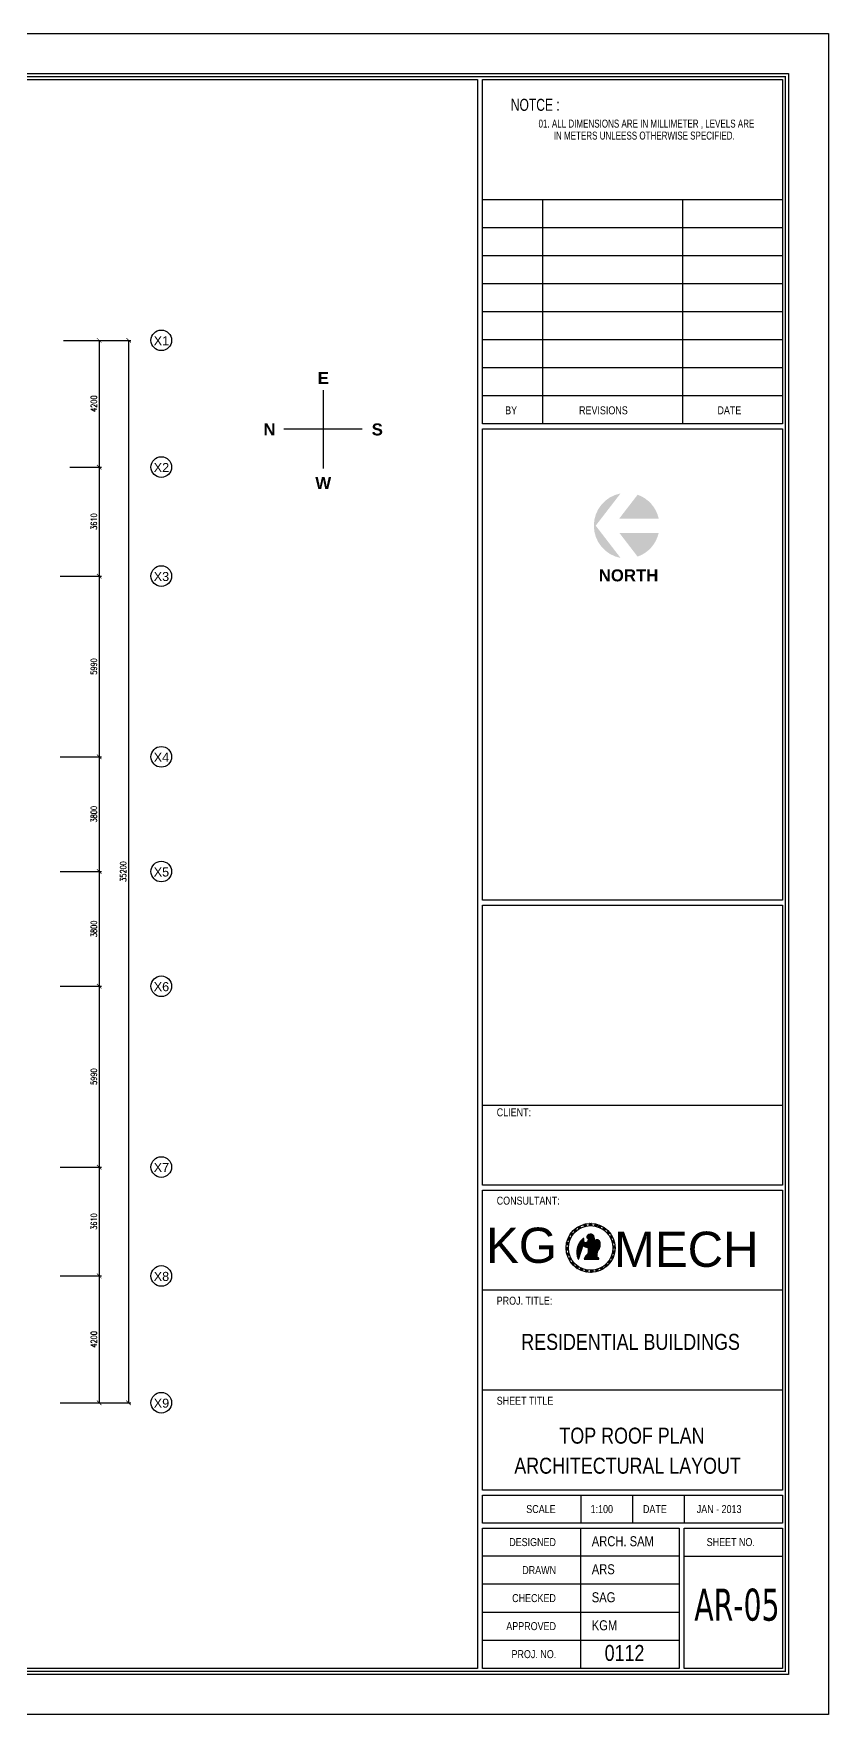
# Model space of a CAD drawing. Header units: millimetres. Extents: x -1288794 to 352264, y -1971533 to -1569871.
# Drawn here: x 325920 to 352264, y -1625558 to -1569871 of the extents above; entities that cross this region are included whole.
import ezdxf
from ezdxf.enums import TextEntityAlignment as Align

# ---------------------------------------------------------------- set-up
doc = ezdxf.new("R2010")
doc.units = ezdxf.units.MM
doc.header["$LTSCALE"] = 500
doc.header["$PDMODE"] = 34
for name, color, linetype in [('A-ANNO-DIMS', 1, 'Continuous'), ('A-ANNO-SYMB', 33, 'Continuous'), ('A-ANNO-TEXT', 8, 'Continuous'), ('LOGO LINE', 7, 'Continuous'), ('LOGO1LINE', 7, 'Continuous'), ('LOGOHATCH02', 8, 'Continuous'), ('TEXT', 4, 'Continuous'), ('TEXTO', 140, 'Continuous')]:
    doc.layers.add(name, color=color, linetype=linetype)
doc.styles.add('ISTILO', font='sanss___.ttf', dxfattribs={"width": 0.8, "height": 400})
doc.styles.add('MKL', font='swisse.ttf')
doc.styles.add('ROMANS', font='romans.shx', dxfattribs={"width": 0.8})
doc.styles.add('SANSSERIF', font='sas_____.pfb')
doc.styles.add('SANSSERIFBOLD', font='sasb____.pfb')
doc.styles.add('STYLUS BT', font='stylu.ttf', dxfattribs={"width": 0.5})
doc.styles.add('TAHOMA', font='tahoma.ttf', dxfattribs={"width": 0.7})
doc.dimstyles.new('100 of DIM2', dxfattribs={"dimscale": 0, "dimtxt": 200, "dimasz": 150, "dimexe": 75, "dimexo": 200, "dimgap": 75, "dimtad": 1, "dimdec": 0, "dimrnd": 5, "dimzin": 0, "dimdsep": 46, "dimtxsty": 'ROMANS', "dimblk": 'ARCHTICK', "dimcen": 100, "dimclrd": 94, "dimclre": 94, "dimclrt": 2, "dimadec": 0, "dimazin": 0, "dimtfac": 1, "dimtdec": 0, "dimtofl": 0, "dimtmove": 2, "dimatfit": 3, "dimldrblk": 'OPEN90', "dimfxl": 75, "dimtolj": 1, "dimtzin": 0, "dimarcsym": 0})

# ---------------------------------------------------------------- blocks, each defined once
blk = doc.blocks.new('_ArchTick')
at = {"color": 0, "linetype": 'ByBlock', "const_width": 0.15}
blk.add_lwpolyline([(-0.5, -0.5), (0.5, 0.5)], dxfattribs=at)
blk = doc.blocks.new('*D159')
at = {"layer": 'A-ANNO-DIMS', "color": 94, "lineweight": -2, "ltscale": 3, "transparency": 16777216}
for p, q in [((326911, -1580033), (329141, -1580033)), ((329066, -1580033), (329066, -1615233)), ((326911, -1615233), (329141, -1615233))]:
    blk.add_line(p, q, dxfattribs=at)
at = {"layer": 'Defpoints', "color": 0, "ltscale": 3, "transparency": 16777216}
for p in [(326711, -1580033), (326711, -1615233), (329066, -1615233)]:
    blk.add_point(p, dxfattribs=at)
at = {"layer": 'A-ANNO-DIMS', "color": 94, "lineweight": -2, "ltscale": 3, "transparency": 16777216, "xscale": 150, "yscale": 150, "zscale": 150}
for p, rotation in [((329066, -1580033), 90), ((329066, -1615233), 270)]:
    blk.add_blockref('_ArchTick', p, dxfattribs=dict(at, rotation=rotation))
at = {"layer": 'A-ANNO-DIMS', "color": 2, "ltscale": 3, "transparency": 16777216, "insert": (328891, -1597633), "char_height": 200, "attachment_point": 5, "rotation": 90, "style": 'ROMANS'}
blk.add_mtext('\\A1;35200', dxfattribs=at)
blk = doc.blocks.new('_Open90')
at = {"color": 0, "linetype": 'ByBlock', "lineweight": -2}
for p, q in [((0, 0), (-1, 0)), ((-0.5, 0.5), (0, 0)), ((0, 0), (-0.5, -0.5))]:
    blk.add_line(p, q, dxfattribs=at)
blk = doc.blocks.new('*D160')
at = {"layer": 'A-ANNO-DIMS', "color": 94, "lineweight": -2, "ltscale": 3, "transparency": 16777216}
for p, q in [((327116, -1580033), (328168, -1580033)), ((328093, -1580033), (328093, -1584233)), ((327116, -1584233), (328168, -1584233))]:
    blk.add_line(p, q, dxfattribs=at)
at = {"layer": 'Defpoints', "color": 0, "ltscale": 3, "transparency": 16777216}
for p in [(326916, -1580033), (326916, -1584233), (328093, -1584233)]:
    blk.add_point(p, dxfattribs=at)
at = {"layer": 'A-ANNO-DIMS', "color": 94, "lineweight": -2, "ltscale": 3, "transparency": 16777216, "xscale": 150, "yscale": 150, "zscale": 150}
for p, rotation in [((328093, -1580033), 90), ((328093, -1584233), 270)]:
    blk.add_blockref('_ArchTick', p, dxfattribs=dict(at, rotation=rotation))
at = {"layer": 'A-ANNO-DIMS', "color": 2, "ltscale": 3, "transparency": 16777216, "insert": (327918, -1582133), "char_height": 200, "attachment_point": 5, "rotation": 90, "style": 'ROMANS'}
blk.add_mtext('\\A1;4200', dxfattribs=at)
blk = doc.blocks.new('*D161')
at = {"layer": 'A-ANNO-DIMS', "color": 94, "lineweight": -2, "ltscale": 3, "transparency": 16777216}
for p, q in [((327116, -1584233), (328168, -1584233)), ((328093, -1584233), (328093, -1587843)), ((326802, -1587843), (328168, -1587843))]:
    blk.add_line(p, q, dxfattribs=at)
at = {"layer": 'Defpoints', "color": 0, "ltscale": 3, "transparency": 16777216}
for p in [(326916, -1584233), (326602, -1587843), (328093, -1587843)]:
    blk.add_point(p, dxfattribs=at)
at = {"layer": 'A-ANNO-DIMS', "color": 94, "lineweight": -2, "ltscale": 3, "transparency": 16777216, "xscale": 150, "yscale": 150, "zscale": 150}
for p, rotation in [((328093, -1584233), 90), ((328093, -1587843), 270)]:
    blk.add_blockref('_ArchTick', p, dxfattribs=dict(at, rotation=rotation))
at = {"layer": 'A-ANNO-DIMS', "color": 2, "ltscale": 3, "transparency": 16777216, "insert": (327918, -1586038), "char_height": 200, "attachment_point": 5, "rotation": 90, "style": 'ROMANS'}
blk.add_mtext('\\A1;3610', dxfattribs=at)
blk = doc.blocks.new('*D162')
at = {"layer": 'A-ANNO-DIMS', "color": 94, "lineweight": -2, "ltscale": 3, "transparency": 16777216}
for p, q in [((326802, -1587843), (328168, -1587843)), ((328093, -1587843), (328093, -1593833)), ((326802, -1593833), (328168, -1593833))]:
    blk.add_line(p, q, dxfattribs=at)
at = {"layer": 'Defpoints', "color": 0, "ltscale": 3, "transparency": 16777216}
for p in [(326602, -1587843), (326602, -1593833), (328093, -1593833)]:
    blk.add_point(p, dxfattribs=at)
at = {"layer": 'A-ANNO-DIMS', "color": 94, "lineweight": -2, "ltscale": 3, "transparency": 16777216, "xscale": 150, "yscale": 150, "zscale": 150}
for p, rotation in [((328093, -1587843), 90), ((328093, -1593833), 270)]:
    blk.add_blockref('_ArchTick', p, dxfattribs=dict(at, rotation=rotation))
at = {"layer": 'A-ANNO-DIMS', "color": 2, "ltscale": 3, "transparency": 16777216, "insert": (327918, -1590838), "char_height": 200, "attachment_point": 5, "rotation": 90, "style": 'ROMANS'}
blk.add_mtext('\\A1;5990', dxfattribs=at)
blk = doc.blocks.new('*D163')
at = {"layer": 'A-ANNO-DIMS', "color": 94, "lineweight": -2, "ltscale": 3, "transparency": 16777216}
for p, q in [((326802, -1593833), (328168, -1593833)), ((328093, -1593833), (328093, -1597633)), ((326802, -1597633), (328168, -1597633))]:
    blk.add_line(p, q, dxfattribs=at)
at = {"layer": 'Defpoints', "color": 0, "ltscale": 3, "transparency": 16777216}
for p in [(326602, -1593833), (326602, -1597633), (328093, -1597633)]:
    blk.add_point(p, dxfattribs=at)
at = {"layer": 'A-ANNO-DIMS', "color": 94, "lineweight": -2, "ltscale": 3, "transparency": 16777216, "xscale": 150, "yscale": 150, "zscale": 150}
for p, rotation in [((328093, -1593833), 90), ((328093, -1597633), 270)]:
    blk.add_blockref('_ArchTick', p, dxfattribs=dict(at, rotation=rotation))
at = {"layer": 'A-ANNO-DIMS', "color": 2, "ltscale": 3, "transparency": 16777216, "insert": (327918, -1595733), "char_height": 200, "attachment_point": 5, "rotation": 90, "style": 'ROMANS'}
blk.add_mtext('\\A1;3800', dxfattribs=at)
blk = doc.blocks.new('*D164')
at = {"layer": 'A-ANNO-DIMS', "color": 94, "lineweight": -2, "ltscale": 3, "transparency": 16777216}
for p, q in [((326802, -1597633), (328168, -1597633)), ((328093, -1597633), (328093, -1601433)), ((326802, -1601433), (328168, -1601433))]:
    blk.add_line(p, q, dxfattribs=at)
at = {"layer": 'Defpoints', "color": 0, "ltscale": 3, "transparency": 16777216}
for p in [(326602, -1597633), (326602, -1601433), (328093, -1601433)]:
    blk.add_point(p, dxfattribs=at)
at = {"layer": 'A-ANNO-DIMS', "color": 94, "lineweight": -2, "ltscale": 3, "transparency": 16777216, "xscale": 150, "yscale": 150, "zscale": 150}
for p, rotation in [((328093, -1597633), 90), ((328093, -1601433), 270)]:
    blk.add_blockref('_ArchTick', p, dxfattribs=dict(at, rotation=rotation))
at = {"layer": 'A-ANNO-DIMS', "color": 2, "ltscale": 3, "transparency": 16777216, "insert": (327918, -1599533), "char_height": 200, "attachment_point": 5, "rotation": 90, "style": 'ROMANS'}
blk.add_mtext('\\A1;3800', dxfattribs=at)
blk = doc.blocks.new('*D165')
at = {"layer": 'A-ANNO-DIMS', "color": 94, "lineweight": -2, "ltscale": 3, "transparency": 16777216}
for p, q in [((326802, -1601433), (328168, -1601433)), ((328093, -1601433), (328093, -1607423)), ((326802, -1607423), (328168, -1607423))]:
    blk.add_line(p, q, dxfattribs=at)
at = {"layer": 'Defpoints', "color": 0, "ltscale": 3, "transparency": 16777216}
for p in [(326602, -1601433), (326602, -1607423), (328093, -1607423)]:
    blk.add_point(p, dxfattribs=at)
at = {"layer": 'A-ANNO-DIMS', "color": 94, "lineweight": -2, "ltscale": 3, "transparency": 16777216, "xscale": 150, "yscale": 150, "zscale": 150}
for p, rotation in [((328093, -1601433), 90), ((328093, -1607423), 270)]:
    blk.add_blockref('_ArchTick', p, dxfattribs=dict(at, rotation=rotation))
at = {"layer": 'A-ANNO-DIMS', "color": 2, "ltscale": 3, "transparency": 16777216, "insert": (327918, -1604428), "char_height": 200, "attachment_point": 5, "rotation": 90, "style": 'ROMANS'}
blk.add_mtext('\\A1;5990', dxfattribs=at)
blk = doc.blocks.new('*D166')
at = {"layer": 'A-ANNO-DIMS', "color": 94, "lineweight": -2, "ltscale": 3, "transparency": 16777216}
for p, q in [((326802, -1607423), (328168, -1607423)), ((328093, -1607423), (328093, -1611033)), ((326802, -1611033), (328168, -1611033))]:
    blk.add_line(p, q, dxfattribs=at)
at = {"layer": 'Defpoints', "color": 0, "ltscale": 3, "transparency": 16777216}
for p in [(326602, -1607423), (326602, -1611033), (328093, -1611033)]:
    blk.add_point(p, dxfattribs=at)
at = {"layer": 'A-ANNO-DIMS', "color": 94, "lineweight": -2, "ltscale": 3, "transparency": 16777216, "xscale": 150, "yscale": 150, "zscale": 150}
for p, rotation in [((328093, -1607423), 90), ((328093, -1611033), 270)]:
    blk.add_blockref('_ArchTick', p, dxfattribs=dict(at, rotation=rotation))
at = {"layer": 'A-ANNO-DIMS', "color": 2, "ltscale": 3, "transparency": 16777216, "insert": (327918, -1609228), "char_height": 200, "attachment_point": 5, "rotation": 90, "style": 'ROMANS'}
blk.add_mtext('\\A1;3610', dxfattribs=at)
blk = doc.blocks.new('*D167')
at = {"layer": 'A-ANNO-DIMS', "color": 94, "lineweight": -2, "ltscale": 3, "transparency": 16777216}
for p, q in [((326802, -1611033), (328168, -1611033)), ((328093, -1611033), (328093, -1615233)), ((326802, -1615233), (328168, -1615233))]:
    blk.add_line(p, q, dxfattribs=at)
at = {"layer": 'Defpoints', "color": 0, "ltscale": 3, "transparency": 16777216}
for p in [(326602, -1611033), (326602, -1615233), (328093, -1615233)]:
    blk.add_point(p, dxfattribs=at)
at = {"layer": 'A-ANNO-DIMS', "color": 94, "lineweight": -2, "ltscale": 3, "transparency": 16777216, "xscale": 150, "yscale": 150, "zscale": 150}
for p, rotation in [((328093, -1611033), 90), ((328093, -1615233), 270)]:
    blk.add_blockref('_ArchTick', p, dxfattribs=dict(at, rotation=rotation))
at = {"layer": 'A-ANNO-DIMS', "color": 2, "ltscale": 3, "transparency": 16777216, "insert": (327918, -1613133), "char_height": 200, "attachment_point": 5, "rotation": 90, "style": 'ROMANS'}
blk.add_mtext('\\A1;4200', dxfattribs=at)

msp = doc.modelspace()

# ---------------------------------------------------------------- hatches: boundary and pattern name
h = msp.add_hatch()
h.set_pattern_fill('ANSI36', color=6, scale=36.666455, angle=167.14286, style=0)
h.set_pattern_definition([(212.14286, (345814.46, -1607556.7464), (-4.352928, -8.148113), [11.458267, -2.291653, 0, -2.291653])])
h.paths.add_polyline_path([(344158.2, -1609323.8, -0.0225273), (344230.1, -1609310.8), (344246.5, -1609382.6, 0.0247745), (344174.5, -1609395.3)])
h = msp.add_hatch()
h.set_pattern_fill('ANSI36', color=6, scale=36.666455, angle=180, style=0)
h.set_pattern_definition([(225, (345215.9296, -1607281.373), (-2.4306655, -8.91244), [11.458267, -2.291653, 0, -2.291653])])
h.paths.add_polyline_path([(344346.3, -1609292.4, -0.0225273), (344419.3, -1609295.7), (344419.3, -1609369.3, 0.0247745), (344346.3, -1609365.7)])
h = msp.add_hatch()
h.set_pattern_fill('ANSI36', color=6, scale=36.666455, angle=-167.14286, style=0)
h.set_pattern_definition([(237.85714, (344572.9697, -1607151.5703), (-0.386519, -9.229861), [11.458267, -2.291653, 0, -2.291653])])
h.paths.add_polyline_path([(344533.6, -1609305.6, -0.0225273), (344604, -1609325.1), (344587.6, -1609396.9, 0.0247745), (344517.3, -1609377.1)])
h = msp.add_hatch()
h.set_pattern_fill('ANSI36', color=6, scale=36.666455, angle=-25.71429, style=0)
h.set_pattern_definition([(19.28571, (342373.541, -1612268.7086), (6.056917, 6.975205), [11.458267, -2.291653, 0, -2.291653])])
h.paths.add_polyline_path([(344733.4, -1609372.7, 0.0225273), (344666.2, -1609344), (344634.2, -1609410.4, -0.0247745), (344701.6, -1609438.8)])
h = msp.add_hatch()
h.set_pattern_fill('ANSI36', color=6, scale=36.666455, angle=77.14286, style=0)
h.set_pattern_definition([(122.14286, (346939.258, -1611579.1843), (-8.148113, 4.352928), [11.458267, -2.291653, 0, -2.291653])])
h.paths.add_polyline_path([(343590.7, -1609922.9, 0.0225273), (343577.7, -1609994.8), (343649.5, -1610011.2, -0.0247745), (343662.2, -1609939.3)])
h = msp.add_hatch()
h.set_pattern_fill('ANSI36', color=6, scale=36.666455, angle=64.28571, style=0)
h.set_pattern_definition([(109.28571, (346546.742, -1612111.3474), (-6.975205, 6.056917), [11.458267, -2.291653, 0, -2.291653])])
h.paths.add_polyline_path([(343650.7, -1609751.5, 0.0225273), (343622, -1609818.7), (343688.4, -1609850.7, -0.0247745), (343716.8, -1609783.3)])
h = msp.add_hatch()
h.set_pattern_fill('ANSI36', color=6, scale=36.666455, angle=51.42857, style=0)
h.set_pattern_definition([(96.42857, (346045.6495, -1612542.825), (-5.452531, 7.4571865), [11.458267, -2.291653, 0, -2.291653])])
h.paths.add_polyline_path([(343747.3, -1609597.7, 0.0225273), (343704.4, -1609656.8), (343762, -1609702.8, -0.0247745), (343804.7, -1609643.5)])
h = msp.add_hatch()
h.set_pattern_fill('ANSI36', color=6, scale=36.666455, angle=38.57143, style=0)
h.set_pattern_definition([(83.57143, (345461.108, -1612851.981), (-3.656445, 8.4835216), [11.458267, -2.291653, 0, -2.291653])])
h.paths.add_polyline_path([(343875.8, -1609469.3, 0.0225273), (343820.8, -1609517.4), (343866.7, -1609575, -0.0247745), (343921.5, -1609526.6)])
h = msp.add_hatch()
h.set_pattern_fill('ANSI31', color=6, scale=36.45, style=0)
h.set_pattern_definition([(45, (343797.912, -1612372.7675), (-3.221755, 3.221755), [])])
h.paths.add_polyline_path([(344304.6, -1610277, 0.1070133), (344169.9, -1610477.1), (344651.4, -1610477.1, 0.3835303), (344658.4, -1610470.8, 0.674478), (344601.7, -1610440.5), (344586.2, -1610396.6, -0.1268388), (344611.8, -1610211.5, 0.2280769), (344698.6, -1609930.5, 0.6975506), (344518.5, -1609870.1, 0.0308659), (344498.6, -1609736.4, 0.880226), (344252.5, -1609767.6), (344274.5, -1609767, -1.0270626), (344161.8, -1609900.3), (344161.8, -1609811.2, 0.3506469), (344143.4, -1609788.2, 0.2389572), (344135.1, -1609790.3, 0.3170491), (343968.8, -1610469, 0.7037758), (343977.7, -1610468.7), (344125.6, -1610014.5, 0.26839), (344293.7, -1610081.5, -0.1721045)])
h = msp.add_hatch()
h.set_pattern_fill('ANSI36', color=6, scale=36.666455, angle=25.71429, style=0)
h.set_pattern_definition([(70.71429, (344822.428, -1613023.313), (-1.677009, 9.0844575), [11.458267, -2.291653, 0, -2.291653])])
h.paths.add_polyline_path([(344029.6, -1609372.7, 0.0225273), (343965.2, -1609407.3), (343997.2, -1609473.7, -0.0247745), (344061.4, -1609438.8)])
h = msp.add_hatch()
h.set_pattern_fill('ANSI36', color=6, scale=36.666455, angle=-38.57143, style=0)
h.set_pattern_definition([(6.42857, (341942.0633, -1611767.6162), (7.4571865, 5.452531), [11.458267, -2.291653, 0, -2.291653])])
h.paths.add_polyline_path([(344887.2, -1609469.3, 0.0225273), (344828, -1609426.4), (344782.1, -1609484, -0.0247745), (344841.4, -1609526.6)])
h = msp.add_hatch()
h.set_pattern_fill('ANSI36', color=6, scale=36.666455, angle=-51.42857, style=0)
h.set_pattern_definition([(353.57143, (341632.907, -1611183.0745), (8.4835216, 3.656445), [11.458267, -2.291653, 0, -2.291653])])
h.paths.add_polyline_path([(345015.6, -1609597.7, 0.0225273), (344967.5, -1609542.7), (344909.9, -1609588.7, -0.0247745), (344958.2, -1609643.5)])
h = msp.add_hatch()
h.set_pattern_fill('ANSI36', color=6, scale=36.666455, angle=-64.28571, style=0)
h.set_pattern_definition([(340.71429, (341461.575, -1610544.395), (9.0844575, 1.677009), [11.458267, -2.291653, 0, -2.291653])])
h.paths.add_polyline_path([(345112.2, -1609751.5, 0.0225273), (345077.6, -1609687.2), (345011.2, -1609719.2, -0.0247745), (345046.1, -1609783.3)])
h = msp.add_hatch()
h.set_pattern_fill('ANSI36', color=6, scale=36.666455, angle=-77.14286, style=0)
h.set_pattern_definition([(327.85714, (341436.6583, -1609883.603), (9.229861, -0.386519), [11.458267, -2.291653, 0, -2.291653])])
h.paths.add_polyline_path([(345172.2, -1609922.9, 0.0225273), (345152.7, -1609852.5), (345080.9, -1609868.9, -0.0247745), (345100.7, -1609939.3)])
h = msp.add_hatch()
h.set_pattern_fill('ANSI36', color=6, scale=36.666455, angle=90, style=0)
h.set_pattern_definition([(135, (347203.5154, -1610973.0206), (-8.9124403, 2.4306655), [11.458267, -2.291653, 0, -2.291653])])
h.paths.add_polyline_path([(343570.4, -1610103.4, 0.0225273), (343573.7, -1610176.4), (343647.3, -1610176.4, -0.0247745), (343643.7, -1610103.4)])
h = msp.add_hatch()
h.set_pattern_fill('ANSI36', color=6, scale=36.666455, angle=102.85714, style=0)
h.set_pattern_definition([(147.85714, (347326.2633, -1610323.252), (-9.229861, 0.386519), [11.458267, -2.291653, 0, -2.291653])])
h.paths.add_polyline_path([(343590.7, -1610283.9, 0.0225273), (343610.2, -1610354.3), (343682, -1610337.9, -0.0247745), (343662.2, -1610267.6)])
h = msp.add_hatch()
h.set_pattern_fill('ANSI36', color=6, scale=36.666455, angle=115.71429, style=0)
h.set_pattern_definition([(160.71429, (347301.3464, -1609662.46), (-9.0844575, -1.677009), [11.458267, -2.291653, 0, -2.291653])])
h.paths.add_polyline_path([(343650.7, -1610455.3, 0.0225273), (343685.3, -1610519.7), (343751.7, -1610487.7, -0.0247745), (343716.8, -1610423.5)])
h = msp.add_hatch()
h.set_pattern_fill('ANSI36', color=6, scale=36.666455, angle=-115.71429, style=0)
h.set_pattern_definition([(289.28571, (342216.1797, -1608095.5076), (6.975205, -6.056917), [11.458267, -2.291653, 0, -2.291653])])
h.paths.add_polyline_path([(345112.2, -1610455.3, 0.0225273), (345140.9, -1610388.2), (345074.5, -1610356.2, -0.0247745), (345046.1, -1610423.5)])
h = msp.add_hatch()
h.set_pattern_fill('ANSI36', color=6, scale=36.666455, angle=-102.85714, style=0)
h.set_pattern_definition([(302.14286, (341823.6636, -1608627.6707), (8.148113, -4.352928), [11.458267, -2.291653, 0, -2.291653])])
h.paths.add_polyline_path([(345172.2, -1610283.9, 0.0225273), (345185.2, -1610212), (345113.4, -1610195.6, -0.0247745), (345100.7, -1610267.6)])
h = msp.add_hatch()
h.set_pattern_fill('ANSI36', color=6, scale=36.666455, angle=-90, style=0)
h.set_pattern_definition([(315, (341559.406, -1609233.8344), (8.9124403, -2.4306655), [11.458267, -2.291653, 0, -2.291653])])
h.paths.add_polyline_path([(345192.5, -1610103.4, 0.0225273), (345189.2, -1610030.5), (345115.6, -1610030.5, -0.0247745), (345119.2, -1610103.4)])
h = msp.add_hatch()
h.set_pattern_fill('ANSI36', color=6, scale=36.666455, angle=128.57143, style=0)
h.set_pattern_definition([(173.57143, (347130.0144, -1609023.7805), (-8.4835216, -3.656445), [11.458267, -2.291653, 0, -2.291653])])
h.paths.add_polyline_path([(343747.3, -1610609.1, 0.0225273), (343795.4, -1610664.1), (343853, -1610618.2, -0.0247745), (343804.7, -1610563.4)])
h = msp.add_hatch()
h.set_pattern_fill('ANSI36', color=6, scale=36.666455, angle=141.42857, style=0)
h.set_pattern_definition([(186.42857, (346820.8583, -1608439.239), (-7.4571865, -5.452531), [11.458267, -2.291653, 0, -2.291653])])
h.paths.add_polyline_path([(343875.8, -1610737.5, 0.0225273), (343934.9, -1610780.5), (343980.8, -1610722.9, -0.0247745), (343921.5, -1610680.2)])
h = msp.add_hatch()
h.set_pattern_fill('ANSI36', color=6, scale=36.666455, angle=154.28571, style=0)
h.set_pattern_definition([(199.28571, (346389.3807, -1607938.1465), (-6.056917, -6.975205), [11.458267, -2.291653, 0, -2.291653])])
h.paths.add_polyline_path([(344029.6, -1610834.2, 0.0225273), (344096.7, -1610862.9), (344128.7, -1610796.5, -0.0247745), (344061.4, -1610768.1)])
h = msp.add_hatch()
h.set_pattern_fill('ANSI36', color=6, scale=36.666455, angle=167.14286, style=0)
h.set_pattern_definition([(212.14286, (345857.2176, -1607545.6304), (-4.352928, -8.148113), [11.458267, -2.291653, 0, -2.291653])])
h.paths.add_polyline_path([(344201, -1610894.2, 0.0225273), (344272.9, -1610907.2), (344289.2, -1610835.4, -0.0247745), (344217.3, -1610822.7)])
h = msp.add_hatch()
h.set_pattern_fill('ANSI36', color=6, scale=36.666455, angle=180, style=0)
h.set_pattern_definition([(225, (345251.054, -1607281.373), (-2.4306655, -8.9124403), [11.458267, -2.291653, 0, -2.291653])])
h.paths.add_polyline_path([(344381.5, -1610914.5, 0.0225273), (344454.4, -1610911.2), (344454.4, -1610837.5, -0.0247745), (344381.5, -1610841.2)])
h = msp.add_hatch()
h.set_pattern_fill('ANSI36', color=6, scale=36.666455, angle=-167.14286, style=0)
h.set_pattern_definition([(237.85714, (344601.285, -1607158.625), (-0.386519, -9.229861), [11.458267, -2.291653, 0, -2.291653])])
h.paths.add_polyline_path([(344561.9, -1610894.2, 0.0225273), (344632.4, -1610874.7), (344616, -1610802.9, -0.0247745), (344545.6, -1610822.7)])
h = msp.add_hatch()
h.set_pattern_fill('ANSI36', color=6, scale=36.666455, angle=-154.28571, style=0)
h.set_pattern_definition([(250.71429, (343940.4935, -1607183.542), (1.677009, -9.0844575), [11.458267, -2.291653, 0, -2.291653])])
h.paths.add_polyline_path([(344733.4, -1610834.2, 0.0225273), (344797.7, -1610799.5), (344765.7, -1610733.2, -0.0247745), (344701.6, -1610768.1)])
h = msp.add_hatch()
h.set_pattern_fill('ANSI36', color=6, scale=36.666455, angle=-141.42857, style=0)
h.set_pattern_definition([(263.57143, (343301.814, -1607354.874), (3.656445, -8.4835216), [11.458267, -2.291653, 0, -2.291653])])
h.paths.add_polyline_path([(344887.2, -1610737.5, 0.0225273), (344942.2, -1610689.5), (344896.2, -1610631.9, -0.0247745), (344841.4, -1610680.2)])
h = msp.add_hatch()
h.set_pattern_fill('ANSI36', color=6, scale=36.666455, angle=-128.57143, style=0)
h.set_pattern_definition([(276.42857, (342717.272, -1607664.03), (5.452531, -7.4571865), [11.458267, -2.291653, 0, -2.291653])])
h.paths.add_polyline_path([(345015.6, -1610609.1, 0.0225273), (345058.5, -1610550), (345000.9, -1610504.1, -0.0247745), (344958.2, -1610563.4)])
at = {"layer": 'LOGOHATCH02'}
h = msp.add_hatch(color=30, dxfattribs=at)
h.paths.add_polyline_path([(345375, -1585104.4, 0.8284598), (345375, -1587242.6), (344551.1, -1586173.5)])
h.paths.add_polyline_path([(345940.6, -1585147.8), (345333.1, -1585936.2), (346639.3, -1585936.2, 0.2581572)])
h.paths.add_polyline_path([(346639.3, -1586410.8), (345333.1, -1586410.8), (345940.6, -1587199.2, 0.2581572)])

# ---------------------------------------------------------------- linework, layer by layer
for p, q in [((335515.3, -1581682.1), (335515.3, -1584277.3)), ((336812.9, -1582979.7), (334217.7, -1582979.7))]:
    msp.add_line(p, q)
at = {"color": 6}
for p, q in [((344174.5, -1609395.3), (344158.2, -1609323.8)), ((344174.5, -1609395.3), (344158.2, -1609323.8)), ((344246.5, -1609382.6), (344230.2, -1609311.1)), ((344346.3, -1609365.7), (344346.3, -1609292.4)), ((344346.3, -1609365.7), (344346.3, -1609292.4)), ((344419.3, -1609369.3), (344419.3, -1609296)), ((344419.3, -1609369.3), (344419.3, -1609296)), ((344517.3, -1609377.1), (344533.6, -1609305.6)), ((344517.3, -1609377.1), (344533.6, -1609305.6)), ((344587.6, -1609396.9), (344604, -1609325.4)), ((344587.6, -1609396.9), (344604, -1609325.4)), ((343662.2, -1609939.3), (343590.7, -1609922.9)), ((343662.2, -1609939.3), (343590.7, -1609922.9)), ((343688.4, -1609850.7), (343622.3, -1609818.8)), ((343688.4, -1609850.7), (343622.3, -1609818.8)), ((343716.8, -1609783.3), (343650.7, -1609751.5)), ((343716.8, -1609783.3), (343650.7, -1609751.5)), ((343762, -1609702.8), (343704.7, -1609657)), ((343762, -1609702.8), (343704.7, -1609657)), ((343804.7, -1609643.5), (343747.3, -1609597.7)), ((343804.7, -1609643.5), (343747.3, -1609597.7)), ((343866.7, -1609575), (343821, -1609517.6)), ((343866.7, -1609575), (343821, -1609517.6)), ((343921.5, -1609526.6), (343875.8, -1609469.3)), ((343921.5, -1609526.6), (343875.8, -1609469.3)), ((343997.2, -1609473.7), (343965.4, -1609407.6)), ((343997.2, -1609473.7), (343965.4, -1609407.6)), ((344061.4, -1609438.8), (344029.6, -1609372.7)), ((344061.4, -1609438.8), (344029.6, -1609372.7)), ((344161.8, -1609900.3), (344161.8, -1609811.2)), ((344252.5, -1609767.6), (344274.5, -1609767)), ((344701.6, -1609438.8), (344733.4, -1609372.7)), ((344701.6, -1609438.8), (344733.4, -1609372.7)), ((344782.1, -1609484), (344827.8, -1609426.6)), ((344782.1, -1609484), (344827.8, -1609426.6)), ((344841.4, -1609526.6), (344887.2, -1609469.3)), ((344841.4, -1609526.6), (344887.2, -1609469.3)), ((344909.9, -1609588.7), (344967.3, -1609542.9)), ((344909.9, -1609588.7), (344967.3, -1609542.9)), ((344958.2, -1609643.5), (345015.6, -1609597.7)), ((344958.2, -1609643.5), (345015.6, -1609597.7)), ((345011.2, -1609719.2), (345077.3, -1609687.3)), ((345011.2, -1609719.2), (345077.3, -1609687.3)), ((345046.1, -1609783.3), (345112.2, -1609751.5)), ((345046.1, -1609783.3), (345112.2, -1609751.5)), ((345080.9, -1609868.9), (345152.4, -1609852.6)), ((345080.9, -1609868.9), (345152.4, -1609852.6)), ((345100.7, -1609939.3), (345172.2, -1609922.9)), ((345100.7, -1609939.3), (345172.2, -1609922.9)), ((343643.7, -1610103.4), (343570.4, -1610103.4)), ((343643.7, -1610103.4), (343570.4, -1610103.4)), ((343647.3, -1610176.4), (343574, -1610176.4)), ((343647.3, -1610176.4), (343574, -1610176.4)), ((343649.5, -1610011.2), (343578, -1609994.9)), ((343649.5, -1610011.2), (343578, -1609994.9)), ((343662.2, -1610267.6), (343590.7, -1610283.9)), ((343662.2, -1610267.6), (343590.7, -1610283.9)), ((343682, -1610337.9), (343610.5, -1610354.2)), ((343682, -1610337.9), (343610.5, -1610354.2)), ((343716.8, -1610423.5), (343650.7, -1610455.3)), ((343716.8, -1610423.5), (343650.7, -1610455.3)), ((344125.6, -1610014.5), (343977.7, -1610468.7)), ((344169.9, -1610477.1), (344651.4, -1610477.1)), ((344586.2, -1610396.6), (344601.7, -1610440.5)), ((345046.1, -1610423.5), (345112.2, -1610455.3)), ((345046.1, -1610423.5), (345112.2, -1610455.3)), ((345074.5, -1610356.2), (345140.6, -1610388)), ((345074.5, -1610356.2), (345140.6, -1610388)), ((345100.7, -1610267.6), (345172.2, -1610283.9)), ((345100.7, -1610267.6), (345172.2, -1610283.9)), ((345113.4, -1610195.6), (345184.9, -1610212)), ((345113.4, -1610195.6), (345184.9, -1610212)), ((345115.6, -1610030.5), (345188.9, -1610030.5)), ((345115.6, -1610030.5), (345188.9, -1610030.5)), ((345119.2, -1610103.4), (345192.5, -1610103.4)), ((345119.2, -1610103.4), (345192.5, -1610103.4)), ((343751.7, -1610487.7), (343685.6, -1610519.5)), ((343751.7, -1610487.7), (343685.6, -1610519.5)), ((343804.7, -1610563.4), (343747.3, -1610609.1)), ((343804.7, -1610563.4), (343747.3, -1610609.1)), ((343853, -1610618.2), (343795.7, -1610663.9)), ((343853, -1610618.2), (343795.7, -1610663.9)), ((343921.5, -1610680.2), (343875.8, -1610737.5)), ((343921.5, -1610680.2), (343875.8, -1610737.5)), ((343980.8, -1610722.9), (343935.1, -1610780.2)), ((343980.8, -1610722.9), (343935.1, -1610780.2)), ((344061.4, -1610768.1), (344029.6, -1610834.2)), ((344061.4, -1610768.1), (344029.6, -1610834.2)), ((344128.7, -1610796.5), (344096.9, -1610862.6)), ((344128.7, -1610796.5), (344096.9, -1610862.6)), ((344217.3, -1610822.7), (344201, -1610894.2)), ((344217.3, -1610822.7), (344201, -1610894.2)), ((344289.2, -1610835.4), (344272.9, -1610906.9)), ((344289.2, -1610835.4), (344272.9, -1610906.9)), ((344381.5, -1610841.2), (344381.5, -1610914.5)), ((344381.5, -1610841.2), (344381.5, -1610914.5)), ((344454.4, -1610837.5), (344454.4, -1610910.9)), ((344454.4, -1610837.5), (344454.4, -1610910.9)), ((344545.6, -1610822.7), (344561.9, -1610894.2)), ((344545.6, -1610822.7), (344561.9, -1610894.2)), ((344616, -1610802.9), (344632.3, -1610874.4)), ((344616, -1610802.9), (344632.3, -1610874.4)), ((344701.6, -1610768.1), (344733.4, -1610834.2)), ((344701.6, -1610768.1), (344733.4, -1610834.2)), ((344765.7, -1610733.2), (344797.5, -1610799.3)), ((344765.7, -1610733.2), (344797.5, -1610799.3)), ((344841.4, -1610680.2), (344887.2, -1610737.5)), ((344841.4, -1610680.2), (344887.2, -1610737.5)), ((344896.2, -1610631.9), (344941.9, -1610689.2)), ((344896.2, -1610631.9), (344941.9, -1610689.2)), ((344958.2, -1610563.4), (345015.6, -1610609.1)), ((344958.2, -1610563.4), (345015.6, -1610609.1)), ((345000.9, -1610504.1), (345058.2, -1610549.8)), ((345000.9, -1610504.1), (345058.2, -1610549.8))]:
    msp.add_line(p, q, dxfattribs=at)
for radius in [811.1, 737.7]:
    msp.add_circle((344381.5, -1610103.4), radius, dxfattribs=at)
for centre, radius, start, end in [((344533.3, -1610247.6), 606.4, 131.04915, 201.41384), ((344141.3, -1609797.4), 9.44, 77.29223, 131.04915), ((344138.2, -1609811.2), 23.6, 0, 77.29223), ((344219.9, -1609835.2), 87.3, 228.24948, 51.30904), ((344377.6, -1609767.8), 125, 8.86708, 179.93696), ((343427.1, -1609964.5), 1095.5, 4.94242, 12.01413), ((344597.4, -1609933.4), 101.2, 1.6654, 141.2563), ((343973.2, -1610467.3), 4.72, 201.41384, 341.96166), ((344267.6, -1609902.7), 180.7, 218.21967, 278.31391), ((344699.5, -1610688.2), 570.1, 133.83872, 158.27138), ((344023.6, -1610194.6), 292.9, 343.66509, 22.72588), ((344957.8, -1610353.7), 374.1, 157.66136, 186.57627), ((344623.9, -1610467.2), 34.7, 353.93332, 129.92852), ((344363.1, -1609980.8), 339.2, 317.14623, 8.5385), ((344651.4, -1610470.1), 7.08, 270, 353.93332)]:
    msp.add_arc(centre, radius, start, end, dxfattribs=at)
at = {"layer": 'A-ANNO-SYMB', "ltscale": 3}
for centre in [(330152.3, -1580032.8), (330152.3, -1584232.8), (330152.3, -1587842.8), (330152.3, -1593832.8), (330152.3, -1597632.8), (330152.3, -1601432.8), (330152.3, -1607422.8), (330152.3, -1611032.8), (330152.3, -1615232.8)]:
    msp.add_circle(centre, 342.2, dxfattribs=at)
at = {"layer": 'LOGO LINE'}
msp.add_line((340795.1, -1605371.3), (350739.3, -1605371.3), dxfattribs=at)
msp.add_lwpolyline([(352263.9, -1625558), (273505.9, -1625558), (273505.9, -1569870.5), (352263.9, -1569870.5)], close=True, dxfattribs=at)
at = {"layer": 'LOGO1LINE'}
for p, q in [((350739.3, -1575373), (340795.1, -1575373)), ((342783.9, -1575373), (342783.9, -1582798)), ((347424.5, -1575373), (347424.5, -1582798)), ((350739.3, -1576301.1), (340795.1, -1576301.1)), ((350739.3, -1577229.2), (340795.1, -1577229.2)), ((350739.3, -1578157.4), (340795.1, -1578157.4)), ((350739.3, -1579085.5), (340795.1, -1579085.5)), ((350739.3, -1580013.6), (340795.1, -1580013.6)), ((350739.3, -1580941.7), (340795.1, -1580941.7)), ((350739.3, -1581869.9), (340795.1, -1581869.9)), ((350739.3, -1611503.6), (340795.1, -1611503.6)), ((350739.3, -1614818.3), (340795.1, -1614818.3)), ((344056.1, -1618298.8), (344056.1, -1619226.9)), ((345769.5, -1618298.8), (345769.5, -1619226.9)), ((347482.9, -1618298.8), (347482.9, -1619226.9)), ((344056.1, -1624033.3), (344056.1, -1619392.6)), ((347317.2, -1620320.8), (340795.1, -1620320.8)), ((347482.9, -1620320.8), (350739.3, -1620320.8)), ((344056.1, -1621248.9), (340795.1, -1621248.9)), ((347317.2, -1621248.9), (344056.1, -1621248.9)), ((347317.2, -1622177), (340795.1, -1622177)), ((347317.2, -1623105.1), (340795.1, -1623105.1))]:
    msp.add_line(p, q, dxfattribs=at)
for points in [[(350938, -1624232.1), (274831.8, -1624232.1), (274831.8, -1571196.4), (350938, -1571196.4)], [(340629.3, -1624033.3), (275030.7, -1624033.3), (275030.7, -1571395.3), (340629.3, -1571395.3)], [(350739.3, -1582798), (340795.1, -1582798), (340795.1, -1571395.3), (350739.3, -1571395.3)], [(350739.3, -1598576.1), (340795.1, -1598576.1), (340795.1, -1582963.7), (350739.3, -1582963.7)], [(350739.3, -1608023.1), (340795.1, -1608023.1), (340795.1, -1598741.9), (350739.3, -1598741.9)], [(350739.3, -1618133), (340795.1, -1618133), (340795.1, -1608188.8), (350739.3, -1608188.8)], [(350739.3, -1619226.9), (340795.1, -1619226.9), (340795.1, -1618298.8), (350739.3, -1618298.8)], [(347317.2, -1624033.3), (340795.1, -1624033.3), (340795.1, -1619392.6), (347317.2, -1619392.6)], [(350739.3, -1624033.3), (347482.9, -1624033.3), (347482.9, -1619392.6), (350739.3, -1619392.6)]]:
    msp.add_lwpolyline(points, close=True, dxfattribs=at)
at = {"layer": 'LOGO1LINE', "const_width": 39.8}
msp.add_lwpolyline([(350838.6, -1624132.7), (274931.2, -1624132.7), (274931.2, -1571295.9), (350838.6, -1571295.9)], close=True, dxfattribs=at)

# ---------------------------------------------------------------- texts
at = {"color": 6, "style": 'MKL'}
for s, p in [('KG', (340913.8, -1610598)), ('MECH', (345154.2, -1610730.8))]:
    msp.add_text(s, height=1166.4, dxfattribs=at).set_placement(p)
at = {"layer": 'A-ANNO-TEXT', "style": 'SANSSERIF'}
for s, p in [('X1', (330156.9, -1580197.4)), ('X2', (330156.9, -1584397.4)), ('X3', (330156.9, -1588007.4)), ('X4', (330156.9, -1593997.4)), ('X5', (330156.9, -1597797.4)), ('X6', (330156.9, -1601597.4)), ('X7', (330156.9, -1607587.4)), ('X8', (330156.9, -1611197.4)), ('X9', (330156.9, -1615397.4))]:
    msp.add_text(s, height=300, dxfattribs=at).set_placement(p, align=Align.CENTER)
at = {"layer": 'TEXT', "color": 7}
for s, height, style, width, p in [('NOTCE :', 397.77, 'STYLUS BT', 0.75, (341738.3, -1572428.8)), ('BY', 265.18, 'ISTILO', 0.8, (341549.7, -1582484)), ('REVISIONS', 265.18, 'ISTILO', 0.8, (343999.6, -1582484)), ('DATE', 265.18, 'ISTILO', 0.8, (348586.9, -1582484)), ('CLIENT:', 265.18, 'ISTILO', 0.8, (341269.8, -1605742.9)), ('CONSULTANT:', 265.179, 'ISTILO', 0.8, (341269.8, -1608669.5)), ('PROJ. TITLE:', 265.179, 'ISTILO', 0.8, (341269.8, -1611984.2)), ('SHEET TITLE', 265.179, 'ISTILO', 0.8, (341269.8, -1615298.9)), ('SCALE', 265.18, 'ISTILO', 0.8, (342250.5, -1618887.8)), ('1:100', 265.18, 'ISTILO', 0.8, (344382.7, -1618887.8)), ('DATE', 265.18, 'ISTILO', 0.8, (346117.4, -1618887.8)), ('JAN - 2013', 265.18, 'ISTILO', 0.8, (347900.7, -1618887.8)), ('DESIGNED', 265.18, 'ISTILO', 0.8, (341685.2, -1619981.7)), ('ARCH. SAM', 331.47, 'ISTILO', 0.8, (344420.7, -1619986.9)), ('SHEET NO.', 265.18, 'ISTILO', 0.8, (348230, -1619981.7)), ('DRAWN', 265.18, 'ISTILO', 0.8, (342116.7, -1620909.8)), ('ARS', 331.47, 'ISTILO', 0.8, (344420.7, -1620915.1)), ('CHECKED', 265.18, 'ISTILO', 0.8, (341781.8, -1621837.9)), ('SAG', 331.47, 'ISTILO', 0.8, (344420.7, -1621843.2)), ('APPROVED', 265.18, 'ISTILO', 0.8, (341588.4, -1622766.1)), ('KGM', 331.47, 'ISTILO', 0.8, (344420.7, -1622771.3)), ('PROJ. NO.', 265.18, 'ISTILO', 0.8, (341761, -1623694.2))]:
    msp.add_text(s, height=height, dxfattribs=dict(at, style=style, width=width)).set_placement(p)
at = {"layer": 'TEXT', "color": 7, "style": 'SANSSERIFBOLD'}
for s, height, p in [('E', 397.8, (335519.9, -1581278.6)), ('N', 397.8, (333738.4, -1582984.3)), ('S', 397.8, (337311.3, -1582984.3)), ('W', 397.8, (335519.9, -1584761.9)), ('NORTH', 397.77, (345639, -1587819.7))]:
    msp.add_text(s, height=height, dxfattribs=at).set_placement(p, align=Align.MIDDLE)
at = {"layer": 'TEXT', "color": 7, "style": 'ISTILO', "width": 0.8}
for s, p in [('RESIDENTIAL BUILDINGS', (345706.9, -1613481.5)), ('TOP ROOF PLAN', (345752.5, -1616588)), ('ARCHITECTURAL LAYOUT', (345607.7, -1617584.4))]:
    msp.add_text(s, height=530.357, dxfattribs=at).set_placement(p, align=Align.CENTER)
at = {"layer": 'TEXT', "color": 30}
for s, height, style, width, p in [('AR-05', 1060.71, 'TAHOMA', 0.75, (349231.9, -1622452.1)), ('0112', 529.73, 'SANSSERIF', 0.8, (345505.8, -1623787.2))]:
    msp.add_text(s, height=height, dxfattribs=dict(at, style=style, width=width)).set_placement(p, align=Align.CENTER)
at = {"layer": 'TEXTO', "color": 7, "linetype": 'Continuous', "style": 'STYLUS BT', "width": 0.75}
for s, p in [('01. ALL DIMENSIONS ARE IN MILLIMETER , LEVELS ARE', (342655.2, -1572984.7)), ('IN METERS UNLEESS OTHERWISE SPECIFIED.', (343161, -1573382))]:
    msp.add_text(s, height=265.179, dxfattribs=at).set_placement(p)

# ---------------------------------------------------------------- dimensions: what is measured, and where the dimension line sits
at = {"layer": 'A-ANNO-DIMS', "ltscale": 3}
for base, p1, p2, picture, middle in [((329065.9, -1615232.8), (326710.8, -1580032.8), (326710.8, -1615232.8), '*D159', (328890.9, -1597632.8)), ((328093.4, -1584232.8), (326915.9, -1580032.8), (326915.9, -1584232.8), '*D160', (327918.4, -1582132.8)), ((328093.4, -1587842.8), (326915.9, -1584232.8), (326601.9, -1587842.8), '*D161', (327918.4, -1586037.8)), ((328093.4, -1593832.8), (326601.9, -1587842.8), (326601.9, -1593832.8), '*D162', (327918.4, -1590837.8)), ((328093.4, -1597632.8), (326601.9, -1593832.8), (326601.9, -1597632.8), '*D163', (327918.4, -1595732.8)), ((328093.4, -1601432.8), (326601.9, -1597632.8), (326601.9, -1601432.8), '*D164', (327918.4, -1599532.8)), ((328093.4, -1607422.8), (326601.9, -1601432.8), (326601.9, -1607422.8), '*D165', (327918.4, -1604427.8)), ((328093.4, -1611032.8), (326601.9, -1607422.8), (326601.9, -1611032.8), '*D166', (327918.4, -1609227.8)), ((328093.4, -1615232.8), (326601.9, -1611032.8), (326601.9, -1615232.8), '*D167', (327918.4, -1613132.8))]:
    dim = msp.add_linear_dim(base=base, p1=p1, p2=p2, angle=90, dimstyle='100 of DIM2', override={"dimscale": 1}, dxfattribs=at)
    dim.commit()
    dim.dimension.update_dxf_attribs({"geometry": picture, "text_midpoint": middle})

doc.saveas('drawing.dxf')
